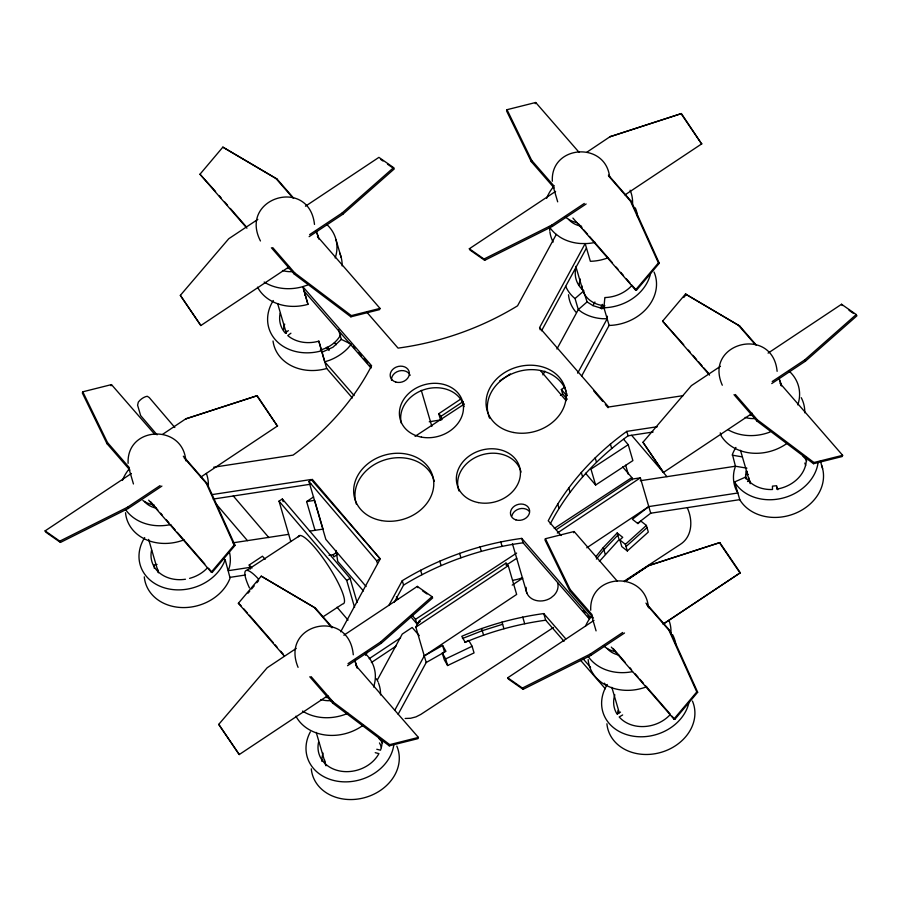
<?xml version="1.0" encoding="UTF-8"?>
<svg xmlns="http://www.w3.org/2000/svg" width="902" height="902" viewBox="0 0 902 902"><rect width="100%" height="100%" fill="white"/><g stroke="black" fill="none" stroke-linecap="round" stroke-linejoin="round"><path stroke-width="1.35" d="M581.61 376.078L609.109 325.408L603.934 307.706L604.847 297.525L605.49 297.525A32.461 26.722 -16.3 0 0 631.569 285.833M577.663 373.157L607.17 318.767L607.396 316.219M745.559 478.252L746.033 471.16M222.58 559.184L225.128 559.612L224.914 560.367A44.638 36.745 -16.3 0 1 165.246 588.093A44.638 36.745 -16.3 0 1 144.681 537.581M225.128 559.612L230.089 578.058A44.638 36.745 -16.3 0 1 182.88 607.576A44.638 36.745 -16.3 0 1 144.286 576.852M586.785 547.807L648.775 506.586L737.836 492.999L735.931 489.38A44.638 36.745 -16.3 0 1 734.217 470.325L735.434 466.221L732.424 454.428A44.638 36.745 -16.3 0 1 735.919 447.437M746.676 473.37L747.262 471.385M154.761 434.336L111.487 384.602L82.781 391.806L82.341 393.013L107.022 443.716L129.933 470.066M111.047 385.808L111.487 384.602M107.022 443.716L107.451 442.51L82.781 391.806M317.425 236.448L380.024 308.405L379.584 309.612L350.878 316.816L294.311 274.118L294.74 272.911L272.742 247.622M350.878 316.816L351.318 315.61L380.024 308.405M578.983 152.224L535.72 102.49L507.014 109.694L506.574 110.901L531.244 161.593L554.166 187.943M535.281 103.696L535.72 102.49M355.816 665.473L418.415 737.43L417.976 738.637L389.269 745.841L332.703 703.143L333.142 701.936L311.134 676.647M531.244 161.593L531.684 160.387L507.014 109.694M389.269 745.841L389.709 744.635L418.415 737.43M617.374 581.249L574.112 531.515L545.406 538.72L544.966 539.926L569.636 590.618L593.482 618.028M573.672 532.721L574.112 531.515M569.636 590.618L570.075 589.412L545.406 538.72M780.05 383.35L842.648 455.318L842.209 456.525L813.503 463.718L756.925 421.031L757.364 419.825L735.367 394.524M813.503 463.718L813.942 462.512L842.648 455.318M340.685 631.806L380.249 558.879L311.19 479.503L211.891 494.634M556.297 234.407L517.556 305.823C481.217 328.035 440.255 342.433 398.053 348.116L366.888 312.295M388.909 605.31L402.269 580.685C438.609 558.473 479.571 544.075 521.773 538.393L590.584 617.487M540.219 329.839L539.576 327.629L585.173 243.574L590.348 261.264L591.227 261.276A44.638 36.745 -16.3 0 0 608.252 257.735M365.49 655.303L367.497 651.605M394.219 602.356L403.566 585.116C439.917 562.904 480.867 548.506 523.07 542.812L589.13 618.749M541.538 330.808L586.469 247.994M377.431 679.815L402.247 634.083L412.169 627.476L419.272 635.639M542.88 374.86L544.887 371.162M556.917 349.006L578.295 309.6L587.078 301.911L583.38 290.512A32.461 26.722 -16.3 0 1 575.792 268.12M398.143 714.237L426.206 662.519L415.856 627.138L419.329 620.723L505.999 563.096L508.254 565.689L516.654 594.441L424.267 655.889L394.873 710.066M587.078 301.911L592.964 305.609L594.925 301.978M592.964 305.609L600.495 308.01L602.468 304.38M601.803 309.003L603.765 305.383M657.4 426.714L626.789 431.382C594.339 454.788 566.625 485.107 548.247 520.77L561.089 535.54M550.209 523.994C568.497 488.794 596.042 458.971 628.074 435.813L653.127 431.99M595.76 556.861L603.269 547.593L617.182 532.958L622.73 537.344L619.843 539.948L621.782 546.589L627.33 550.964L648.312 532.067L646.384 525.426L640.826 521.04L637.939 523.645L632.381 519.259L648.775 506.586M596.402 559.082L603.912 549.803L617.825 535.168L617.182 532.958M599.356 561.439L619.11 539.588L617.825 535.168M338.453 329.546L341.328 339.377L332.951 347.225L322.07 352.186L324.754 361.826L354.114 395.572M351.228 344.214L348.296 347.766A44.638 36.745 -16.3 0 1 329.455 360.304L324.754 361.826M592.05 615.716L590.055 618.129A44.638 36.745 -16.3 0 0 585.533 626.146M246.922 228.206L199.973 174.244L222.862 147.139L277.083 179.103L293.59 198.068M148.683 500.182L211.282 572.139L234.17 545.034L206.265 483.269L184.256 457.979M211.282 572.139L212.173 572.466L235.061 545.36L207.144 483.596L183.309 456.198M284.389 656.182L238.365 603.269L261.253 576.164L315.474 608.128L331.981 627.093M248.05 593.166L249.82 591.081M251.579 588.995L254.217 585.872M256.856 582.748L258.615 580.663M572.917 218.059L635.515 290.016L658.404 262.91L630.487 201.157L608.489 175.856M635.515 290.016L636.395 290.343L659.283 263.237L631.377 201.484L608.455 175.135M709.547 375.119L662.598 321.157L685.486 294.041L739.708 326.005L756.214 344.981M683.727 297.502L686.366 294.368M611.308 647.095L673.907 719.052L696.795 691.935L668.889 630.182L646.881 604.892M673.907 719.052L674.797 719.379L697.674 692.262L669.769 630.509L645.933 603.111M289.463 266.597L200.842 325.532L180.344 295.36L228.758 238.726L257.837 219.389M327.854 695.634L239.244 754.557L218.735 724.385L267.161 667.762L296.228 648.425M752.313 413.263L663.466 472.445L642.968 442.273L691.383 385.639L720.461 366.302M180.344 295.36L200.842 325.532M257.171 395.696L185.981 418.799L257.171 395.696L277.444 426.116L257.735 397.094M681.405 113.573L610.203 136.676L681.405 113.573L701.677 143.993M218.735 724.385L239.244 754.557M642.968 442.273L663.466 472.445M625.345 581.17L648.831 565.464L719.796 542.598L740.294 572.77L663.117 624.195M648.606 565.701L719.796 542.598M627.33 550.964L625.402 544.334L646.384 525.426M626.044 546.556L647.027 527.647M309.623 234.61L342.185 212.951L393.599 167.625L378.919 157.365L305.462 206.208M309.127 236.662L342.85 214.236L394.275 168.911L393.599 167.625M348.014 663.635L380.576 641.987L432.002 596.662L417.322 586.39L343.865 635.233M347.529 665.699L381.253 643.273L432.667 597.947L432.002 596.662M772.236 381.523L804.798 359.864L856.223 314.539L841.543 304.267L768.087 353.122M771.751 383.575L805.475 361.15L856.9 315.824L856.223 314.539M607.17 318.767L602.322 318.699A44.638 36.745 -16.3 0 1 581.767 312.171L578.295 309.6L575.059 298.539L583.842 290.85M637.601 523.352L650.714 513.215L739.775 499.64L740.125 500.294A44.638 36.745 -16.3 0 0 796.038 513.024A44.638 36.745 -16.3 0 0 821.508 465.128M288.336 330.651L285.19 333.018A32.461 26.722 -16.3 0 1 280.172 313.186M290.918 333.21L287.772 335.578A32.461 26.722 -16.3 0 0 318.214 341.328L318.834 341.125L322.07 352.186M162.721 434.268L186.207 418.551M586.954 152.145L610.44 136.427M161.909 486.088L128.185 508.514L60.457 542.429L45.776 532.157L45.1 530.883L131.376 473.505M586.142 203.976L552.419 226.402L484.678 260.317L469.998 250.046L469.333 248.76L555.609 191.382M45.1 530.883L59.78 541.144L127.509 507.228L160.071 485.58M469.333 248.76L484.013 259.032L551.742 225.117L584.304 203.457M200.492 477.282L277.669 425.868M624.951 194.922L701.903 143.745M315.035 530.32L306.624 501.568L313.637 496.901M440.65 420.242L438.744 413.714L460.956 398.932M441.969 419.622L440.999 416.307L463.245 401.503M250.406 569.038L249.223 565.002L262.459 556.196L265.165 559.308M567.257 399.225L562.645 393.926L561.36 389.495L564.663 387.296M560.446 395.392L562.645 393.926M329.05 555.328L333.188 554.696L336.491 552.498M337.145 554.707L333.83 556.906L333.188 554.696M556.252 529.666L632.381 479.052L640.364 477.834L650.714 513.215M415.856 627.138L508.254 565.689M557.323 533.048L640.364 477.834M369.166 658.719L400.567 637.838M371.365 662.542L395.978 646.17M512.223 585.105L522.743 578.114M624.409 581.7L648.831 565.464M624.534 633.001L590.81 655.427L523.081 689.342L508.401 679.071L507.725 677.785L594.001 620.407M507.725 677.785L522.405 688.057L590.133 654.142L622.696 632.482M663.342 623.947L740.294 572.77M290.794 541.516L279.022 501.151L282.349 498.975L350.066 578.295L357.124 602.513M366.099 586.537L325.836 539.373L308.969 481.521L312.295 479.345L380.013 558.665L376.686 560.852L377.464 563.536M415.078 436.331L464.451 403.972M499.719 380.87L510.295 373.935M246.742 570.414L299.983 535.517M354.576 607.384L346.74 580.471L350.066 578.295M322.972 616.855L342.647 603.957A40.579 7.994 56.8 0 0 327.629 564.799A40.579 7.994 56.8 0 0 298.325 536.814M628.232 444.686L590.968 469.108L595.624 485.028L632.888 460.606L628.232 444.686L623.654 439.33M420.355 621.444L416.825 623.744L415.529 619.324L516.632 553.084M554.245 528.437L631.828 477.598L622.707 466.909M506.169 565.204L516.745 558.282M553.501 627.465L420.794 714.429L415.923 716.898L410.59 718.274L405.167 718.466M623.97 581.294L680.345 544.357C692.601 536.453 692.905 519.935 687.301 507.826M620.52 712.095L617.069 714.125A32.461 26.722 -16.3 0 1 614.826 694.788M622.651 714.959L619.2 716.977A32.461 26.722 -16.3 0 0 669.972 714.858M424.267 655.889L442.611 645.46L445.96 651.312L442.318 653.048L444.258 659.678L447.606 665.529L474.046 652.901L472.107 646.272L468.758 640.42L465.116 642.156L461.768 636.305C487.937 625.097 515.549 617.43 543.748 613.574L565.779 638.887M426.206 662.519L444.551 652.09L442.611 645.46M739.775 499.64L734.6 481.95L745.672 477.068A32.461 26.722 -16.3 0 0 772.495 489.504L772.45 486.133L776.645 485.727L776.678 489.098A32.461 26.722 -16.3 0 0 806.241 457.449M447.606 665.529L445.667 658.9L472.107 646.272M462.422 638.515L482.254 630.701L502.628 624.274M464.947 642.438C490.711 631.434 517.94 624.026 545.687 620.204L564.043 641.299M307.469 285.111L301.911 286.904A44.638 36.745 -16.3 0 1 264.162 282.044M304.628 294.886L305.248 294.683L304.087 290.703M305.248 294.683L307.943 304.324L307.086 304.594A44.638 36.745 -16.3 0 1 257.532 287.152M318.834 341.125L321.518 350.765L320.661 351.047A44.638 36.745 -16.3 0 1 276.091 340.55A44.638 36.745 -16.3 0 1 273.295 300.524M352.378 397.985L326.693 368.456L325.836 368.738A44.638 36.745 -16.3 0 1 273.024 341.001M429.239 421.798L441.055 419.825M213.718 467.213L293.049 455.127C325.487 431.72 353.212 401.413 371.59 365.738L302.768 286.633L307.943 304.324M683.107 395.651L608.636 407.005L539.576 327.629M213.188 499.065L311.111 484.137M306.624 501.568L314.618 500.351L323.017 529.102L309.465 531.165M232.93 542.835L288.595 534.356M640.273 480.732L735.434 466.221L746.912 468.172M157.038 564.438L154.287 564.855L154.332 568.395M745.526 474.711L748.277 474.294M747.521 481.499L750.284 481.082M250.429 567.313L228.364 570.673L229.582 566.58A44.638 36.745 -16.3 0 0 229.424 552.069M230.303 577.314L245.479 575.002M603.934 307.706L604.814 307.729A44.638 36.745 -16.3 0 0 650.579 273.407M609.109 325.408L609.989 325.419A44.638 36.745 -16.3 0 0 654.051 272.032M600.495 308.01L604.554 308.529M732.21 455.172L742.402 456.897M376.788 749.258L380.497 750.182A32.461 26.722 -16.3 0 0 382.02 739.572M375.221 752.674L378.93 753.61A32.461 26.722 -16.3 0 1 340.043 771.041A32.461 26.722 -16.3 0 1 318.564 742.211M630.487 201.157L631.377 201.484M658.404 262.91L659.283 263.237M685.486 294.041L739.708 326.005M222.862 147.139L277.083 179.103M662.598 321.157L683.727 344.756M199.973 174.244L215.589 191.495M668.889 630.182L669.769 630.509M206.265 483.269L207.144 483.596M696.795 691.935L697.674 692.262M234.17 545.034L235.061 545.36M261.253 576.164L315.474 608.128M238.365 603.269L241.093 605.716M341.328 339.377L349.999 343.617M848.996 310.299L853.517 313.456M380.723 159.44L382.989 161.018M387.499 164.175L392.02 167.332M422.508 590.833L427.029 593.99M575.059 298.539L574.427 298.077A44.638 36.745 -16.3 0 1 565.689 286.34M757.364 419.825L813.942 462.512M294.74 272.911L351.318 315.61M333.142 701.936L389.709 744.635M619.843 539.948L625.402 544.334M738.817 325.678L755.324 344.654M531.684 160.387L553.693 185.688M734.014 394.681L756.925 421.031M578.408 223.685L582.083 227.913M583.932 230.033L587.608 234.261M589.446 236.38L612.469 262.832M616.145 267.071L617.983 269.179M620.745 272.359L623.507 275.527M626.27 278.707L629.957 282.935M631.795 285.055L636.395 290.343M688.339 350.055L690.177 352.163M692.939 355.343L696.615 359.571M698.464 361.691L702.139 365.919M703.988 368.039L708.589 373.327M561.36 389.495L566.884 395.865M276.192 178.776L292.699 197.741M438.744 413.714L440.999 416.307M570.075 589.412L592.084 614.713M271.389 247.768L294.311 274.118M353.065 346.323L354.903 348.431M358.568 352.659L361.33 355.816M364.081 358.985L367.745 363.202M369.583 365.31L371.421 367.418M583.075 610.722L584.902 612.83M587.653 615.998L589.491 618.107M304.053 291.053L371.049 368.05M219.265 195.734L221.114 197.854M224.79 202.082L227.552 205.261M230.314 208.43L245.964 226.425M613.112 648.47L625.086 662.237M629.686 667.525L631.524 669.634M635.211 673.873L637.973 677.041M639.811 679.161L643.498 683.4M645.336 685.509L670.186 714.08M672.035 716.199L674.797 719.379M334.416 342.636L336.254 344.744M327.505 347.236L329.343 349.345M326.321 347.338L329.072 350.506M583.211 658.934L590.551 667.367M604.317 683.186L606.155 685.306M580.561 660.287L605.332 688.767M363.472 590.979L337.743 561.405L336.04 550.457M314.595 607.801L332.015 627.826M249.223 565.002L251.929 568.113M107.451 442.51L129.46 467.8M309.781 676.793L332.703 703.143M150.487 501.568L157.861 510.036M160.624 513.204L162.461 515.324M166.137 519.552L168.9 522.732M171.662 525.9L175.349 530.139M177.187 532.248L204.81 563.998M208.486 568.226L212.173 572.466M243.856 608.884L247.531 613.123M249.38 615.232L273.317 642.754M275.155 644.862L276.993 646.982M280.68 651.21L283.442 654.39M593.584 390.746L602.637 401.356M605.366 404.536L608.083 407.715M631.637 435.305L666.984 476.684M540.58 370.756L566.129 400.668M585.556 473.246L595.624 485.028M308.969 481.521L376.686 560.852M396.373 596.887L398.199 599.029M411.887 615.051L415.529 619.324M410.444 616.269L416.825 623.744M279.022 501.151L346.74 580.471M337.066 607.238L348.048 620.102M174.819 427.492L149.247 397.557L147.24 396.271A9.223 4.916 -40.5 0 0 138.322 402.112L137.6 405.19L140.644 415.585L157.083 434.832M233.257 495.92L268.864 537.615M216.424 504.319L247.475 540.67M681.179 113.821L700.888 142.832M719.571 542.846L740.068 573.018M442.318 653.048L445.667 658.9M841.543 304.267L842.22 305.553M804.798 359.864L805.475 361.15M734.6 481.95L734.95 482.604A44.638 36.745 -16.3 0 0 782.586 498.141A44.638 36.745 -16.3 0 0 818.182 461.711M551.742 225.117L552.419 226.402M484.013 259.032L484.678 260.317M590.133 654.142L590.81 655.427M342.185 212.951L342.85 214.236M522.405 688.057L523.081 689.342M417.322 586.39L417.987 587.676M380.576 641.987L381.253 643.273M127.509 507.228L128.185 508.514M59.78 541.144L60.457 542.429M820.38 460.99L822.601 468.566M777.118 371.331C772.732 325.058 703.21 342.704 722.299 385.222M779.057 377.972L781.38 385.932A28.402 23.384 -16.3 0 0 779.475 380.137M777.028 487.046L777.806 489.707M740.463 450.29L750.216 483.675M745.424 476.594L746.146 479.052M720.247 432.847L721.363 436.162A44.638 36.745 -16.3 0 0 787.401 443.107M609.662 177.39C606.009 140.96 550.355 144.703 552.34 181.234M626.789 431.382L628.074 435.813M553.411 187.255L557.684 201.845M575.792 266.327L582.827 290.365M631.828 477.598L632.471 479.808M625.65 465.218L628.333 474.362M610.395 444.055L611.691 448.486M648.448 607.745C645.685 570.447 589.006 572.781 590.731 610.259M595.185 457.765L596.481 462.185M581.271 472.389L582.568 476.808M603.269 547.593L605.197 554.223M568.756 487.847L570.041 492.267M591.813 616.28L596.075 630.881M611.849 687.347L619.268 712.715M557.718 504.004L559.014 508.435M521.773 538.393L523.07 542.812M543.748 613.574L545.687 620.204M512.426 543.703L526.869 593.11M500.768 541.888L502.064 546.319M522.743 617.081L524.682 623.71M505.999 563.096L506.642 565.306M479.999 546.871L481.296 551.302M501.986 622.064L503.925 628.694M421.313 390.374L431.855 426.432M459.625 553.287L460.922 557.718M481.612 628.48L483.551 635.109M439.781 561.1L441.078 565.531M336.04 239.831L341.215 257.521M420.614 570.256L421.91 574.687M314.494 224.429C309.127 176.251 238.275 197.775 260.452 240.969M316.433 231.059L318.767 239.019A28.402 23.384 -16.3 0 0 316.85 233.223M402.269 580.685L403.566 585.116M321.518 350.765L326.693 368.456M277.624 303.523L286.216 332.906M353.28 654.784C348.995 607.396 279.688 623.259 298.077 667.345M354.824 660.084L357.158 668.044A28.402 23.384 -16.3 0 0 355.241 662.248M282.349 498.975L283.138 501.659M316.23 732.413L325.994 765.798M185.823 460.832C183.061 423.534 126.381 425.879 128.107 463.346M129.189 469.367L133.451 483.968M148.638 539.407L158.402 572.781M752.426 415.315A28.402 23.384 -16.3 0 1 749.99 415.36M289.801 268.413A28.402 23.384 -16.3 0 1 287.366 268.446M328.193 697.438A28.402 23.384 -16.3 0 1 325.757 697.483M576.976 222.681A28.402 23.384 -16.3 0 1 565.092 216.694M154.141 505.064A28.402 23.384 -16.3 0 1 142.866 500.452M615.367 651.706A28.402 23.384 -16.3 0 1 603.483 645.731M249.448 587.935A40.579 7.994 56.8 0 1 258.558 579.084M668.968 620.351A44.638 36.745 -16.3 0 1 670.919 633.396M632.505 671.652A44.638 36.745 -16.3 0 1 588.251 656.532M618.806 655.066A24.343 20.036 -16.3 0 1 607.057 648.437M672.644 634.749A44.638 36.745 -16.3 0 1 675.902 645.031M646.655 686.76A44.638 36.745 -16.3 0 1 588.149 659.621M801.258 397.703A44.638 36.745 -16.3 0 1 804.764 412.823M789.329 371.297A44.638 36.745 -16.3 0 1 797.819 404.885M770.082 432.013A44.638 36.745 -16.3 0 1 727.891 429.634M754.816 418.539A24.343 20.036 -16.3 0 1 745.108 417.4M365.096 653.409A44.638 36.745 -16.3 0 1 373.586 687.008M348.014 713.256A44.638 36.745 -16.3 0 1 302.565 711.08M378.524 683.107A44.638 36.745 -16.3 0 1 380.531 694.935M363.168 725.231A44.638 36.745 -16.3 0 1 295.924 716.177M376.438 678.755A44.638 36.745 -16.3 0 1 378.073 681.991M331.846 700.55A24.343 20.036 -16.3 0 1 320.875 699.524M206.344 473.437A44.638 36.745 -16.3 0 1 208.294 486.482M171.03 524.502A44.638 36.745 -16.3 0 1 125.626 509.619M122.435 480.428A44.638 36.745 -16.3 0 1 129.087 469.085M184.031 539.847A44.638 36.745 -16.3 0 1 125.525 512.719M156.181 508.153A24.343 20.036 -16.3 0 1 144.433 501.535M339.671 252.966A44.638 36.745 -16.3 0 1 342.14 265.91M326.704 224.384A44.638 36.745 -16.3 0 1 335.194 257.972M292.192 271.626A24.343 20.036 -16.3 0 1 282.484 270.499M635.29 207.9A44.638 36.745 -16.3 0 1 637.646 217.202M553.152 242.074A44.638 36.745 -16.3 0 1 549.882 231.803M549.758 230.596A44.638 36.745 -16.3 0 1 549.634 228.172M630.115 190.209A44.638 36.745 -16.3 0 1 632.527 204.371M595.264 242.39A44.638 36.745 -16.3 0 1 586.052 243.585L580.336 243.506A44.638 36.745 -16.3 0 1 559.781 236.978L555.666 233.934A44.638 36.745 -16.3 0 1 549.183 226.481M546.668 198.305A44.638 36.745 -16.3 0 1 554.2 185.925M581.621 226.267A24.343 20.036 -16.3 0 1 568.666 219.411M356.414 504.207A40.579 33.397 -16.3 0 1 385.549 459.67A40.579 33.397 -16.3 0 1 434.223 481.296M401.356 423.263A32.461 26.722 -16.3 0 1 426.184 389.033A32.461 26.722 -16.3 0 1 464.102 406.61M566.625 393.249A40.579 33.397 -16.3 0 1 567.076 395.392M489.594 418.201A40.579 33.397 -16.3 0 1 488.478 415.112M488.185 414.063A40.579 33.397 -16.3 0 1 517.94 371.624A40.579 33.397 -16.3 0 1 566.005 391.152M459.005 490.97A32.461 26.722 -16.3 0 1 481.781 454.89A32.461 26.722 -16.3 0 1 521.063 472.084M511.896 515.944A9.742 8.017 -16.3 0 1 519.417 508.829A9.742 8.017 -16.3 0 1 529.327 511.378M391.502 380.328A9.742 8.017 -16.3 0 1 399.067 370.981A9.742 8.017 -16.3 0 1 410.173 375.311M557.605 582.76A16.236 13.361 -16.3 0 1 554.11 595.219L550.964 597.834A16.236 13.361 -16.3 0 1 533.747 599.706A16.236 13.361 -16.3 0 1 526.114 587.349M283.544 330.019A32.461 26.722 -16.3 0 1 284.694 324.1M576.051 312.25A44.638 36.745 -16.3 0 1 568.508 294.74M579.163 284.953A32.461 26.722 -16.3 0 1 580.313 279.034M207.347 567.956A32.461 26.722 -16.3 0 1 189.6 578.374M185.451 579.242A32.461 26.722 -16.3 0 1 151.559 550.243M321.901 761.412A32.461 26.722 -16.3 0 1 323.085 753.125M378.739 738.355A32.461 26.722 -16.3 0 1 382.549 742.966M396.824 746.134A44.638 36.745 -16.3 0 1 364.239 797.763A44.638 36.745 -16.3 0 1 311.291 768.831M393.948 743.823A44.638 36.745 -16.3 0 1 338.351 781.369A44.638 36.745 -16.3 0 1 310.356 731.838M688.97 702.433A44.638 36.745 -16.3 0 1 630.543 735.671A44.638 36.745 -16.3 0 1 607.305 684.483M692.443 701.068A44.638 36.745 -16.3 0 1 659.847 752.696A44.638 36.745 -16.3 0 1 606.911 723.765M617.554 713.978A32.461 26.722 -16.3 0 1 618.062 710.415M802.972 456.243A32.461 26.722 -16.3 0 1 806.771 460.843M521.615 578.002A32.461 26.722 -16.3 0 1 513.43 580.178M340.573 335.048A29.214 24.05 -16.3 0 1 320.357 349.987M286.261 333.3A29.214 24.05 -16.3 0 1 285.911 330.808M325.543 764.625A29.214 24.05 -16.3 0 1 324.517 759.698M379.471 742.932A29.214 24.05 -16.3 0 1 381.411 747.578M749.776 482.502A29.214 24.05 -16.3 0 1 748.739 477.575M804.821 463.087A29.214 24.05 -16.3 0 1 805.644 465.466M158.064 571.845A29.214 24.05 -16.3 0 1 157.703 569.354M604.926 305.801A29.214 24.05 -16.3 0 1 583.741 292.846M582.771 290.523A29.214 24.05 -16.3 0 1 581.734 285.596M478.376 502.594A32.461 26.722 -16.3 0 0 519.766 467.664A32.461 26.722 -16.3 0 0 467.033 457.709A32.461 26.722 -16.3 0 0 478.376 502.594M381.196 520.533A40.579 33.397 -16.3 0 0 432.937 476.865A40.579 33.397 -16.3 0 0 367.024 464.429A40.579 33.397 -16.3 0 0 381.196 520.533M513.588 432.486A40.579 33.397 -16.3 0 0 565.328 388.83A40.579 33.397 -16.3 0 0 499.415 376.382A40.579 33.397 -16.3 0 0 513.588 432.486M421.414 437.12A32.461 26.722 -16.3 0 0 462.805 402.191A32.461 26.722 -16.3 0 0 410.083 392.235A32.461 26.722 -16.3 0 0 421.414 437.12M515.876 519.879A9.742 8.017 -16.3 0 0 529.643 510.735A9.742 8.017 -16.3 0 0 514.636 505.966A9.742 8.017 -16.3 0 0 515.876 519.879M395.741 382.042A9.742 8.017 -16.3 0 0 409.35 372.729A9.742 8.017 -16.3 0 0 394.23 368.174A9.742 8.017 -16.3 0 0 395.741 382.042"/></g></svg>
